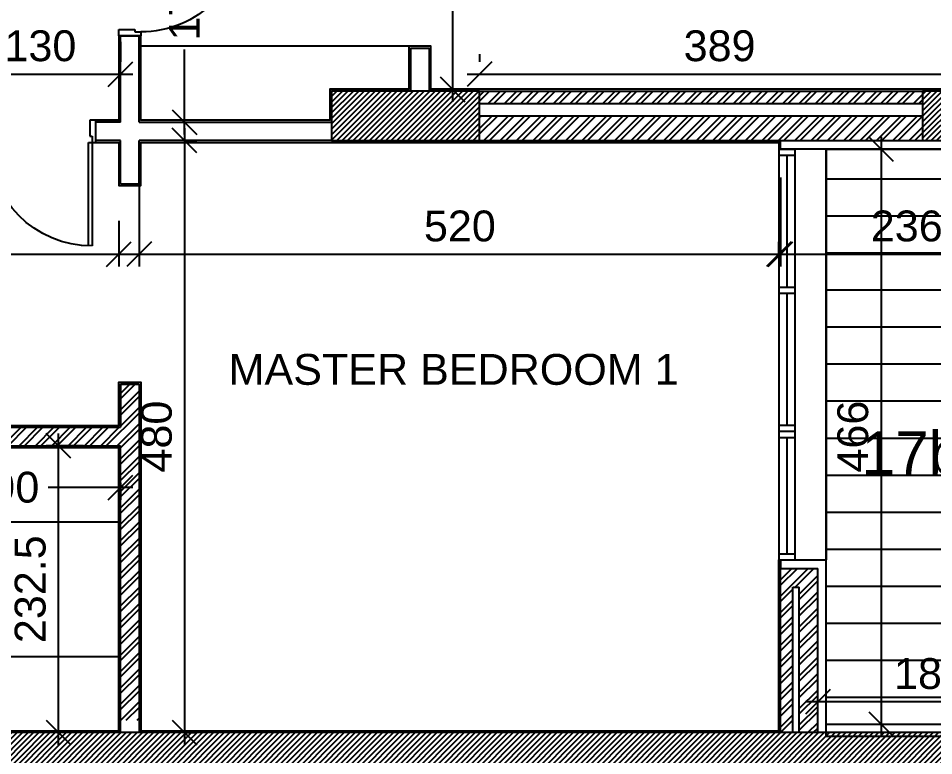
# Model space of a CAD drawing. Extents: x -1.8 to 45.6, y -22.6 to 61.5.
# Drawn here: x 33.38 to 40.8, y 22.75 to 28.73 of the extents above; entities that cross this region are included whole.
import ezdxf
from ezdxf.enums import TextEntityAlignment as Align

# ---------------------------------------------------------------- set-up
doc = ezdxf.new("R2010")
doc.units = 0
doc.header["$MEASUREMENT"] = 0
doc.header["$PDMODE"] = 35
doc.header["$PDSIZE"] = 0.3
doc.layers.get('0').update_dxf_attribs({"linetype": 'CONTINUOUS'})
doc.layers.get('DEFPOINTS').update_dxf_attribs({"linetype": 'CONTINUOUS'})
for name, color, linetype in [('A-ALU', 9, 'CONTINUOUS'), ('A-AREAS', 6, 'CONTINUOUS'), ('A-AREAS-TXT', 6, 'CONTINUOUS'), ('A-closet', 252, 'CONTINUOUS'), ('a-dim', 3, 'CONTINUOUS'), ('A-DOORS', 1, 'CONTINUOUS'), ('A-HATCH-CONC', 8, 'CONTINUOUS'), ('A-HATCH-WALL', 8, 'CONTINUOUS'), ('A-NOMENCLATURE', 3, 'CONTINUOUS'), ('A-PLASTER', 8, 'CONTINUOUS'), ('A-PORTE', 1, 'CONTINUOUS'), ('a-revetement', 1, 'CONTINUOUS'), ('A-TILES', 137, 'CONTINUOUS'), ('A-WALL', 4, 'CONTINUOUS'), ('S-2ND-3RD-4-5-6TH$0$A-STR 2-3-4-5-6', 2, 'CONTINUOUS')]:
    doc.layers.add(name, color=color, linetype=linetype)
doc.styles.add('A100-STEXT', font='arial.ttf', dxfattribs={"height": 0.25})
doc.dimstyles.new('A100-DIM', dxfattribs={"dimtxt": 0.25, "dimasz": 0.2, "dimexe": 0.1, "dimexo": 0.3, "dimgap": 0.1, "dimtad": 1, "dimlfac": 100, "dimrnd": 0.5, "dimdsep": 46, "dimtxsty": 'A100-STEXT', "dimblk1": 'OBLIQUE', "dimblk2": 'OBLIQUE', "dimsah": 1, "dimcen": -0.05, "dimdle": 0.1, "dimclrd": 15, "dimclre": 15, "dimclrt": 256, "dimadec": 0, "dimazin": 0, "dimtfac": 0.28, "dimtix": 1, "dimtmove": 2, "dimatfit": 3, "dimldrblk": 'OBLIQUE', "dimfxl": 1, "dimtolj": 1, "dimarcsym": 0})

# ---------------------------------------------------------------- blocks, each defined once
blk = doc.blocks.new('P90E18D')
at = {"layer": 'A-PORTE'}
for p, q in [((0, 0), (0.05, 0)), ((0, -0.18), (0, 0)), ((0.05, 0), (0.05, -0.13)), ((0.9, 0), (0.85, 0)), ((0.85, 0), (0.85, -0.13)), ((0.9, -0.18), (0.9, 0)), ((0.05, -0.13), (0.03, -0.13)), ((0.03, -0.13), (0.03, -0.18)), ((0.85, -0.13), (0.87, -0.13)), ((0.87, -0.13), (0.87, -0.18)), ((0.03, -0.18), (0, -0.18)), ((0.06, -0.18), (0.02, -0.18)), ((0.03, -0.18), (0.03, -1.02)), ((0.06, -1.02), (0.06, -0.18)), ((0.87, -0.18), (0.9, -0.18))]:
    blk.add_line(p, q, dxfattribs=at)
blk.add_arc((0.03, -0.18), 0.84, 270, 360, dxfattribs=at)
blk = doc.blocks.new('A$C37CB01A7')
at = {"layer": 'A-ALU'}
for p, q in [((39.5434, 27.67), (39.5434, 24.34)), ((39.5434, 27.67), (39.6734, 27.67)), ((39.6084, 27.62), (39.6084, 26.5517)), ((39.6734, 27.67), (39.6734, 24.34)), ((39.6084, 26.5017), (39.6084, 25.4333)), ((39.6084, 25.3333), (39.6084, 24.39)), ((39.5434, 24.39), (39.6734, 24.39)), ((39.5434, 24.34), (39.6734, 24.34))]:
    blk.add_line(p, q, dxfattribs=at)
for points in [[(39.5434, 27.62), (39.6734, 27.62)], [(39.5434, 26.5517), (39.6734, 26.5517)], [(39.5434, 26.5017), (39.6734, 26.5017)], [(39.5434, 25.4333), (39.6734, 25.4333)], [(39.5434, 25.3833), (39.6734, 25.3833)], [(39.5434, 25.3333), (39.6734, 25.3333)]]:
    blk.add_lwpolyline(points, dxfattribs=at)
blk = doc.blocks.new('_OBLIQUE')
at = {"color": 0, "linetype": 'ByBlock'}
blk.add_line((-0.5, -0.5), (0.5, 0.5), dxfattribs=at)
blk = doc.blocks.new('*D145')
at = {"layer": 'a-dim', "color": 15, "lineweight": -2}
for p, q in [((28.5234, 27.44), (28.5234, 26.7181)), ((34.1934, 27.09), (34.1934, 26.7181)), ((28.4234, 26.8181), (34.2934, 26.8181))]:
    blk.add_line(p, q, dxfattribs=at)
at = {"layer": 'DEFPOINTS', "color": 0}
for p in [(28.5234, 27.74), (34.1934, 27.39), (34.1934, 26.8181)]:
    blk.add_point(p, dxfattribs=at)
at = {"layer": 'a-dim', "color": 15, "lineweight": -2, "xscale": 0.2, "yscale": 0.2, "zscale": 0.2, "rotation": 180}
blk.add_blockref('_OBLIQUE', (28.5234, 26.8181), dxfattribs=at)
at = {"layer": 'a-dim', "color": 15, "lineweight": -2, "xscale": 0.2, "yscale": 0.2, "zscale": 0.2}
blk.add_blockref('_OBLIQUE', (34.1934, 26.8181), dxfattribs=at)
at = {"layer": 'a-dim', "insert": (31.3584, 27.0457), "char_height": 0.25, "attachment_point": 5, "style": 'A100-STEXT'}
blk.add_mtext('\\A1;567', dxfattribs=at)
blk = doc.blocks.new('*D146')
at = {"layer": 'a-dim', "color": 15, "lineweight": -2}
for p, q in [((34.3584, 27.44), (34.3584, 26.7181)), ((39.5584, 27.44), (39.5584, 26.7181)), ((34.2584, 26.8181), (39.6584, 26.8181))]:
    blk.add_line(p, q, dxfattribs=at)
at = {"layer": 'DEFPOINTS', "color": 0}
for p in [(34.3584, 27.74), (39.5584, 27.74), (39.5584, 26.8181)]:
    blk.add_point(p, dxfattribs=at)
at = {"layer": 'a-dim', "color": 15, "lineweight": -2, "xscale": 0.2, "yscale": 0.2, "zscale": 0.2, "rotation": 180}
blk.add_blockref('_OBLIQUE', (34.3584, 26.8181), dxfattribs=at)
at = {"layer": 'a-dim', "color": 15, "lineweight": -2, "xscale": 0.2, "yscale": 0.2, "zscale": 0.2}
blk.add_blockref('_OBLIQUE', (39.5584, 26.8181), dxfattribs=at)
at = {"layer": 'a-dim', "insert": (36.9584, 27.0457), "char_height": 0.25, "attachment_point": 5, "style": 'A100-STEXT'}
blk.add_mtext('\\A1;520', dxfattribs=at)
blk = doc.blocks.new('*D147')
at = {"layer": 'a-dim', "color": 15, "lineweight": -2}
for p, q in [((34.7271, 27.84), (34.7271, 22.84)), ((34.7412, 27.74), (34.8271, 27.74)), ((34.7412, 22.94), (34.8271, 22.94))]:
    blk.add_line(p, q, dxfattribs=at)
at = {"layer": 'DEFPOINTS', "color": 0}
for p in [(34.4412, 27.74), (34.4412, 22.94), (34.7271, 22.94)]:
    blk.add_point(p, dxfattribs=at)
at = {"layer": 'a-dim', "color": 15, "lineweight": -2, "xscale": 0.2, "yscale": 0.2, "zscale": 0.2}
for p, rotation in [((34.7271, 27.74), 90), ((34.7271, 22.94), 270)]:
    blk.add_blockref('_OBLIQUE', p, dxfattribs=dict(at, rotation=rotation))
at = {"layer": 'a-dim', "insert": (34.4995, 25.34), "char_height": 0.25, "attachment_point": 5, "rotation": 90, "style": 'A100-STEXT'}
blk.add_mtext('\\A1;480', dxfattribs=at)
blk = doc.blocks.new('*D150')
at = {"layer": 'a-dim', "color": 15, "lineweight": -2}
for p, q in [((34.2084, 24.965), (34.2084, 24.828)), ((32.2084, 24.928), (32.8944, 24.928)), ((34.3084, 24.928), (33.6224, 24.928)), ((32.3084, 24.665), (32.3084, 24.828))]:
    blk.add_line(p, q, dxfattribs=at)
at = {"layer": 'DEFPOINTS', "color": 0}
for p in [(34.2084, 25.265), (32.3084, 24.965), (34.2084, 24.928)]:
    blk.add_point(p, dxfattribs=at)
at = {"layer": 'a-dim', "color": 15, "lineweight": -2, "xscale": 0.2, "yscale": 0.2, "zscale": 0.2, "rotation": 180}
blk.add_blockref('_OBLIQUE', (32.3084, 24.928), dxfattribs=at)
at = {"layer": 'a-dim', "color": 15, "lineweight": -2, "xscale": 0.2, "yscale": 0.2, "zscale": 0.2}
blk.add_blockref('_OBLIQUE', (34.2084, 24.928), dxfattribs=at)
at = {"layer": 'a-dim', "insert": (33.2584, 24.928), "char_height": 0.25, "attachment_point": 5, "style": 'A100-STEXT'}
blk.add_mtext('\\A1;190', dxfattribs=at)
blk = doc.blocks.new('*D151')
at = {"layer": 'a-dim', "color": 15, "lineweight": -2}
for p, q in [((33.7045, 22.84), (33.7045, 25.365)), ((33.9084, 25.265), (33.6045, 25.265)), ((33.9084, 22.94), (33.6045, 22.94))]:
    blk.add_line(p, q, dxfattribs=at)
at = {"layer": 'DEFPOINTS', "color": 0}
for p in [(33.7045, 25.265), (34.2084, 25.265), (34.2084, 22.94)]:
    blk.add_point(p, dxfattribs=at)
at = {"layer": 'a-dim', "color": 15, "lineweight": -2, "xscale": 0.2, "yscale": 0.2, "zscale": 0.2}
for p, rotation in [((33.7045, 25.265), 90), ((33.7045, 22.94), 270)]:
    blk.add_blockref('_OBLIQUE', p, dxfattribs=dict(at, rotation=rotation))
at = {"layer": 'a-dim', "insert": (33.4768, 24.1025), "char_height": 0.25, "attachment_point": 5, "rotation": 90, "style": 'A100-STEXT'}
blk.add_mtext('\\A1;232.5', dxfattribs=at)
blk = doc.blocks.new('*D156')
at = {"layer": 'a-dim', "color": 15, "lineweight": -2}
for p, q in [((34.2084, 28.54), (34.2084, 28.3788)), ((32.9084, 28.365), (32.9084, 28.3788)), ((32.8084, 28.2788), (34.3084, 28.2788))]:
    blk.add_line(p, q, dxfattribs=at)
at = {"layer": 'DEFPOINTS', "color": 0}
for p in [(34.2084, 28.2788), (34.2084, 28.24), (32.9084, 28.065)]:
    blk.add_point(p, dxfattribs=at)
at = {"layer": 'a-dim', "color": 15, "lineweight": -2, "xscale": 0.2, "yscale": 0.2, "zscale": 0.2, "rotation": 180}
blk.add_blockref('_OBLIQUE', (32.9084, 28.2788), dxfattribs=at)
at = {"layer": 'a-dim', "color": 15, "lineweight": -2, "xscale": 0.2, "yscale": 0.2, "zscale": 0.2}
blk.add_blockref('_OBLIQUE', (34.2084, 28.2788), dxfattribs=at)
at = {"layer": 'a-dim', "insert": (33.5584, 28.5065), "char_height": 0.25, "attachment_point": 5, "style": 'A100-STEXT'}
blk.add_mtext('\\A1;130', dxfattribs=at)
blk = doc.blocks.new('*D157')
at = {"layer": 'a-dim', "color": 15, "lineweight": -2}
for p, q in [((37.1184, 28.44), (37.1184, 28.3788)), ((41.0084, 28.44), (41.0084, 28.3788)), ((37.0184, 28.2788), (41.1084, 28.2788))]:
    blk.add_line(p, q, dxfattribs=at)
at = {"layer": 'DEFPOINTS', "color": 0}
for p in [(41.0084, 28.2788), (37.1184, 28.14), (41.0084, 28.14)]:
    blk.add_point(p, dxfattribs=at)
at = {"layer": 'a-dim', "color": 15, "lineweight": -2, "xscale": 0.2, "yscale": 0.2, "zscale": 0.2, "rotation": 180}
blk.add_blockref('_OBLIQUE', (37.1184, 28.2788), dxfattribs=at)
at = {"layer": 'a-dim', "color": 15, "lineweight": -2, "xscale": 0.2, "yscale": 0.2, "zscale": 0.2}
blk.add_blockref('_OBLIQUE', (41.0084, 28.2788), dxfattribs=at)
at = {"layer": 'a-dim', "insert": (39.0634, 28.5065), "char_height": 0.25, "attachment_point": 5, "style": 'A100-STEXT'}
blk.add_mtext('\\A1;389', dxfattribs=at)
blk = doc.blocks.new('*D167')
at = {"layer": 'a-dim', "color": 15, "lineweight": -2}
for p, q in [((34.7271, 29.69), (34.7271, 29.2065)), ((34.6584, 29.59), (34.8271, 29.59)), ((34.7271, 27.79), (34.7271, 28.4786)), ((34.6584, 27.89), (34.8271, 27.89))]:
    blk.add_line(p, q, dxfattribs=at)
at = {"layer": 'DEFPOINTS', "color": 0}
for p in [(34.3584, 29.59), (34.7271, 29.59), (34.3584, 27.89)]:
    blk.add_point(p, dxfattribs=at)
at = {"layer": 'a-dim', "color": 15, "lineweight": -2, "xscale": 0.2, "yscale": 0.2, "zscale": 0.2}
for p, rotation in [((34.7271, 29.59), 90), ((34.7271, 27.89), 270)]:
    blk.add_blockref('_OBLIQUE', p, dxfattribs=dict(at, rotation=rotation))
at = {"layer": 'a-dim', "insert": (34.7271, 28.8425), "char_height": 0.25, "attachment_point": 5, "rotation": 90, "style": 'A100-STEXT'}
blk.add_mtext('\\A1;170', dxfattribs=at)
blk = doc.blocks.new('*D243')
at = {"layer": 'a-dim', "color": 15, "lineweight": -2}
for p, q in [((39.8584, 23.24), (39.8584, 23.2897)), ((41.6784, 23.24), (41.6784, 23.2897)), ((41.7784, 23.1897), (39.7584, 23.1897))]:
    blk.add_line(p, q, dxfattribs=at)
at = {"layer": 'DEFPOINTS', "color": 0}
for p in [(39.8584, 23.1897), (39.8584, 22.94), (41.6784, 22.94)]:
    blk.add_point(p, dxfattribs=at)
at = {"layer": 'a-dim', "color": 15, "lineweight": -2, "xscale": 0.2, "yscale": 0.2, "zscale": 0.2, "rotation": 180}
blk.add_blockref('_OBLIQUE', (39.8584, 23.1897), dxfattribs=at)
at = {"layer": 'a-dim', "color": 15, "lineweight": -2, "xscale": 0.2, "yscale": 0.2, "zscale": 0.2}
blk.add_blockref('_OBLIQUE', (41.6784, 23.1897), dxfattribs=at)
at = {"layer": 'a-dim', "insert": (40.7684, 23.4173), "char_height": 0.25, "attachment_point": 5, "style": 'A100-STEXT'}
blk.add_mtext('\\A1;182', dxfattribs=at)
blk = doc.blocks.new('*D245')
at = {"layer": 'a-dim', "color": 15, "lineweight": -2}
for p, q in [((36.898, 31.44), (36.898, 28.055)), ((37.0084, 31.34), (36.998, 31.34)), ((37.0234, 28.155), (36.998, 28.155))]:
    blk.add_line(p, q, dxfattribs=at)
at = {"layer": 'DEFPOINTS', "color": 0}
for p in [(36.7084, 31.34), (36.7234, 28.155), (36.898, 28.155)]:
    blk.add_point(p, dxfattribs=at)
at = {"layer": 'a-dim', "color": 15, "lineweight": -2, "xscale": 0.2, "yscale": 0.2, "zscale": 0.2}
for p, rotation in [((36.898, 31.34), 90), ((36.898, 28.155), 270)]:
    blk.add_blockref('_OBLIQUE', p, dxfattribs=dict(at, rotation=rotation))
at = {"layer": 'a-dim', "insert": (37.129, 30.4523), "char_height": 0.25, "attachment_point": 5, "rotation": 90, "style": 'A100-STEXT'}
blk.add_mtext('\\A1;318.5', dxfattribs=at)
blk = doc.blocks.new('*D288')
at = {"layer": 'a-dim', "color": 15, "lineweight": -2}
for p, q in [((39.5434, 26.8017), (39.5434, 26.9181)), ((41.9084, 26.8017), (41.9084, 26.9181)), ((39.4434, 26.8181), (42.0084, 26.8181))]:
    blk.add_line(p, q, dxfattribs=at)
at = {"layer": 'DEFPOINTS', "color": 0}
for p in [(41.9084, 26.8181), (39.5434, 26.5017), (41.9084, 26.5017)]:
    blk.add_point(p, dxfattribs=at)
at = {"layer": 'a-dim', "color": 15, "lineweight": -2, "xscale": 0.2, "yscale": 0.2, "zscale": 0.2, "rotation": 180}
blk.add_blockref('_OBLIQUE', (39.5434, 26.8181), dxfattribs=at)
at = {"layer": 'a-dim', "color": 15, "lineweight": -2, "xscale": 0.2, "yscale": 0.2, "zscale": 0.2}
blk.add_blockref('_OBLIQUE', (41.9084, 26.8181), dxfattribs=at)
at = {"layer": 'a-dim', "insert": (40.7259, 27.0458), "char_height": 0.25, "attachment_point": 5, "style": 'A100-STEXT'}
blk.add_mtext('\\A1;236.5', dxfattribs=at)
blk = doc.blocks.new('*D289')
at = {"layer": 'a-dim', "color": 15, "lineweight": -2}
for p, q in [((40.3719, 27.77), (40.3719, 22.91)), ((40.2284, 27.67), (40.4719, 27.67)), ((40.2284, 23.01), (40.4719, 23.01))]:
    blk.add_line(p, q, dxfattribs=at)
at = {"layer": 'DEFPOINTS', "color": 0}
for p in [(39.9284, 27.67), (39.9284, 23.01), (40.3719, 23.01)]:
    blk.add_point(p, dxfattribs=at)
at = {"layer": 'a-dim', "color": 15, "lineweight": -2, "xscale": 0.2, "yscale": 0.2, "zscale": 0.2}
for p, rotation in [((40.3719, 27.67), 90), ((40.3719, 23.01), 270)]:
    blk.add_blockref('_OBLIQUE', p, dxfattribs=dict(at, rotation=rotation))
at = {"layer": 'a-dim', "insert": (40.1443, 25.34), "char_height": 0.25, "attachment_point": 5, "rotation": 90, "style": 'A100-STEXT'}
blk.add_mtext('\\A1;466', dxfattribs=at)

msp = doc.modelspace()

# ---------------------------------------------------------------- hatches: boundary and pattern name
at = {"layer": 'A-HATCH-CONC'}
h = msp.add_hatch(dxfattribs=at)
h.set_pattern_fill('ANSI31', color=256, scale=0.25, style=0)
h.paths.add_polyline_path([(37.11837, 28.14), (35.91837, 28.14), (35.91837, 27.74), (37.11837, 27.74)])
h = msp.add_hatch(dxfattribs=at)
h.set_pattern_fill('ANSI31', color=256, scale=0.25, style=0)
h.paths.add_polyline_path([(41.83837, 28.14), (40.70837, 28.14), (40.70837, 27.74), (41.83837, 27.74)])
h = msp.add_hatch(dxfattribs=at)
h.set_pattern_fill('ANSI31', color=256, scale=0.25, style=0)
h.paths.add_polyline_path([(41.83837, 22.94), (26.70837, 22.94), (26.70837, 22.61), (28.46837, 22.61), (28.46837, 22.54), (41.83837, 22.54)])
at = {"layer": 'A-HATCH-WALL'}
h = msp.add_hatch(dxfattribs=at)
h.set_pattern_fill('ANSI32', color=256, scale=0.25, style=0)
h.paths.add_polyline_path([(35.91837, 28.14), (35.91837, 27.74), (37.11837, 27.74), (37.11837, 28.14)])
h = msp.add_hatch(dxfattribs=at)
h.set_pattern_fill('ANSI32', color=256, scale=0.25, style=0)
h.paths.add_polyline_path([(40.70837, 28.14), (37.11837, 28.14), (37.11837, 28.04), (40.70837, 28.04)])
h = msp.add_hatch(dxfattribs=at)
h.set_pattern_fill('ANSI32', color=256, scale=0.25, style=0)
h.paths.add_polyline_path([(40.70837, 27.94), (37.11837, 27.94), (37.11837, 27.74), (40.70837, 27.74)])
h = msp.add_hatch(dxfattribs=at)
h.set_pattern_fill('ANSI32', color=256, scale=0.25, style=0)
h.set_pattern_definition([(45, (9e-11, 0.1), (-0.06629126, 0.06629126), []), (45, (0.04419, 0.1), (-0.06629126, 0.06629126), [])])
h.paths.add_polyline_path([(34.35837, 25.765), (34.20837, 25.765), (34.20837, 25.415), (32.15837, 25.415), (32.15837, 24.665), (32.30837, 24.665), (32.30837, 25.265), (34.20837, 25.265), (34.20837, 23.04), (34.35837, 23.04)])
h = msp.add_hatch(dxfattribs=at)
h.set_pattern_fill('ANSI32', color=256, scale=0.25, style=0)
h.paths.add_polyline_path([(39.85837, 24.27), (39.55837, 24.27), (39.55837, 22.94), (39.65837, 22.94), (39.65837, 24.12), (39.70837, 24.12), (39.70837, 22.94), (39.85837, 22.94)])
at = {"layer": 'A-TILES'}
h = msp.add_hatch(dxfattribs=at)
h.set_pattern_fill('_USER', color=256, scale=0.3, style=0, pattern_type=0)
h.set_pattern_definition([(0, (-338376.54673, -23743.37172), (0, 0.3), [])])
h.paths.add_polyline_path([(39.92837, 24.34), (39.92837, 23.01), (41.60837, 23.01), (41.60837, 24.34), (41.60837, 27.67), (39.92837, 27.67)])

# ---------------------------------------------------------------- linework, layer by layer
at = {"layer": 'A-ALU'}
msp.add_line((39.92837, 27.67), (39.92837, 24.34), dxfattribs=at)
at = {"layer": 'A-AREAS'}
msp.add_lwpolyline([(41.90837, 22.54), (41.90837, 22.91), (39.92837, 22.91), (39.92837, 27.67), (41.90837, 27.67), (41.90837, 28.11), (41.10837, 28.11), (41.10837, 29.94), (41.61117, 29.94), (41.90837, 30.9802), (41.90837, 31.81), (37.18837, 31.81), (37.18837, 32.91101), (41.00695, 37.6593), (37.43005, 40.53584), (33.85316, 43.41238), (30.76735, 45.894)], dxfattribs=at)
msp.add_lwpolyline([(39.92837, 27.67), (41.90837, 27.67), (41.90837, 22.91), (39.92837, 22.91)], close=True, dxfattribs=at)
at = {"layer": 'A-closet'}
for p, q in [((36.54337, 28.505), (34.37337, 28.505)), ((32.32337, 24.65), (34.19337, 24.65)), ((34.19337, 23.555), (31.17337, 23.555))]:
    msp.add_line(p, q, dxfattribs=at)
at = {"layer": 'A-PLASTER'}
for points in [[(34.19337, 28.59), (34.19337, 27.905), (34.00837, 27.905)], [(41.00837, 28.21), (40.99337, 28.21), (40.99337, 28.155), (36.72337, 28.155), (36.72337, 28.505), (36.54337, 28.505), (36.54337, 28.155), (35.90337, 28.155), (35.90337, 27.905), (34.37337, 27.905), (34.37337, 28.59)], [(34.00837, 27.725), (34.19337, 27.725), (34.19337, 27.375), (34.37337, 27.375), (34.37337, 27.725), (39.54337, 27.725), (39.54337, 27.67), (39.55837, 27.67)], [(28.52337, 25.43), (31.17337, 25.43), (31.17337, 22.955), (34.19337, 22.955), (34.19337, 25.25), (32.32337, 25.25), (32.32337, 24.65), (32.14337, 24.65), (32.14337, 25.43), (34.19337, 25.43), (34.19337, 25.78), (34.37337, 25.78), (34.37337, 22.955), (39.54337, 22.955), (39.54337, 24.34), (39.55837, 24.34)]]:
    msp.add_lwpolyline(points, dxfattribs=at)
at = {"layer": 'a-revetement'}
for p, q in [((39.55837, 27.67), (39.55837, 27.74)), ((41.90837, 27.67), (39.55837, 27.67)), ((39.55837, 24.34), (39.92837, 24.34)), ((39.55837, 24.34), (39.55837, 24.27)), ((39.92837, 23.01), (39.92837, 24.34)), ((39.92837, 23.01), (41.60837, 23.01))]:
    msp.add_line(p, q, dxfattribs=at)
at = {"layer": 'A-WALL'}
for p, q in [((34.20837, 28.59), (34.35837, 28.59)), ((34.20837, 27.89), (34.20837, 28.59)), ((34.35837, 27.89), (34.35837, 28.59)), ((36.55837, 28.49), (36.55837, 28.14)), ((36.55837, 28.49), (36.70837, 28.49)), ((36.70837, 28.49), (36.70837, 28.14)), ((37.11837, 28.14), (40.70837, 28.14)), ((37.11837, 28.04), (40.70837, 28.04)), ((37.11837, 27.94), (40.70837, 27.94)), ((34.00837, 27.74), (34.00837, 27.89)), ((34.20837, 27.89), (34.00837, 27.89)), ((34.35837, 27.89), (35.91837, 27.89)), ((34.20837, 27.74), (34.00837, 27.74)), ((34.20837, 27.74), (34.20837, 27.74)), ((34.20837, 27.39), (34.20837, 27.74)), ((35.91837, 27.74), (34.35837, 27.74)), ((34.35837, 27.39), (34.35837, 27.74)), ((37.11837, 27.74), (40.70837, 27.74)), ((34.20837, 27.39), (34.35837, 27.39)), ((34.20837, 25.765), (34.20837, 25.415)), ((34.20837, 25.765), (34.35837, 25.765)), ((34.35837, 25.765), (34.35837, 22.94)), ((32.15837, 25.415), (34.20837, 25.415)), ((32.30837, 25.265), (34.20837, 25.265)), ((34.20837, 22.94), (34.20837, 25.265)), ((39.55837, 24.27), (39.85837, 24.27)), ((39.55837, 22.94), (39.55837, 24.27)), ((39.85837, 22.94), (39.85837, 24.27)), ((39.65837, 24.12), (39.70837, 24.12)), ((39.65837, 22.94), (39.65837, 24.12)), ((39.70837, 22.94), (39.70837, 24.12))]:
    msp.add_line(p, q, dxfattribs=at)
at = {"layer": 'S-2ND-3RD-4-5-6TH$0$A-STR 2-3-4-5-6'}
for points in [[(35.91837, 27.74), (37.11837, 27.74), (37.11837, 28.14), (35.91837, 28.14)], [(40.70837, 27.74), (41.83837, 27.74), (41.83837, 28.14), (40.70837, 28.14)], [(41.83837, 22.94), (26.70837, 22.94), (26.70837, 22.61), (28.46837, 22.61), (28.46837, 22.54), (41.83837, 22.54)]]:
    msp.add_lwpolyline(points, close=True, dxfattribs=at)

# ---------------------------------------------------------------- block references
at = {"layer": 'A-ALU'}
msp.add_blockref('A$C37CB01A7', (0, 0), dxfattribs=at)
at = {"layer": 'A-DOORS', "xscale": -1}
for p, rotation in [((34.19337, 29.49), 89.99999999988928), ((34.00837, 27.905), 359.9999999998901)]:
    msp.add_blockref('P90E18D', p, dxfattribs=dict(at, rotation=rotation))

# ---------------------------------------------------------------- texts
at = {"layer": 'A-AREAS-TXT', "style": 'A100-STEXT'}
msp.add_text('17b', height=0.35, dxfattribs=at).set_placement((40.62205, 25.03214), align=Align.CENTER)
at = {"layer": 'A-NOMENCLATURE', "style": 'A100-STEXT'}
msp.add_text('MASTER BEDROOM 1', height=0.25, dxfattribs=at).set_placement((36.90752, 25.88489), align=Align.MIDDLE)

# ---------------------------------------------------------------- dimensions: what is measured, and where the dimension line sits
at = {"layer": 'a-dim'}
for base, p1, p2, picture, middle in [((36.89801, 28.155), (36.70837, 31.34), (36.72337, 28.155), '*D245', (37.12901, 30.45233)), ((34.72712, 29.59), (34.35837, 27.89), (34.35837, 29.59), '*D167', (34.72712, 28.84254))]:
    dim = msp.add_linear_dim(base=base, p1=p1, p2=p2, angle=90, dimstyle='A100-DIM', dxfattribs=at)
    dim.commit()
    dim.dimension.update_dxf_attribs({"geometry": picture, "text_midpoint": middle, "dimtype": 160})
for base, p1, p2, picture, middle in [((34.20837, 28.27877), (32.90837, 28.065), (34.20837, 28.24), '*D156', (33.55837, 28.5065)), ((41.00837, 28.27877), (37.11837, 28.14), (41.00837, 28.14), '*D157', (39.06337, 28.5065)), ((34.19337, 26.81809), (28.52337, 27.74), (34.19337, 27.39), '*D145', (31.35837, 27.04573)), ((39.55837, 26.81809), (34.35837, 27.74), (39.55837, 27.74), '*D146', (36.95837, 27.04573)), ((39.85837, 23.1897), (41.67837, 22.94), (39.85837, 22.94), '*D243', (40.76837, 23.41734))]:
    dim = msp.add_linear_dim(base=base, p1=p1, p2=p2, dimstyle='A100-DIM', dxfattribs=at)
    dim.commit()
    dim.dimension.update_dxf_attribs({"geometry": picture, "text_midpoint": middle})
for base, p1, p2, picture, middle in [((34.72712, 22.94), (34.4412, 27.74), (34.4412, 22.94), '*D147', (34.49947, 25.34)), ((33.70449, 25.265), (34.20837, 22.94), (34.20837, 25.265), '*D151', (33.47676, 24.1025))]:
    dim = msp.add_linear_dim(base=base, p1=p1, p2=p2, angle=90, dimstyle='A100-DIM', dxfattribs=at)
    dim.commit()
    dim.dimension.update_dxf_attribs({"geometry": picture, "text_midpoint": middle})
for p1, p2, distance, picture, middle in [((39.92837, 27.67), (39.92837, 23.01), 0.44356, '*D289', (40.14428, 25.34)), ((39.54337, 26.50166), (41.90837, 26.50166), 0.31643, '*D288', (40.72587, 27.04582))]:
    dim = msp.add_aligned_dim(p1=p1, p2=p2, distance=distance, dimstyle='A100-DIM', dxfattribs=at)
    dim.commit()
    dim.dimension.update_dxf_attribs({"geometry": picture, "text_midpoint": middle})
dim = msp.add_linear_dim(base=(34.20837, 24.92802), p1=(32.30837, 24.965), p2=(34.20837, 25.265), dimstyle='A100-DIM', dxfattribs=at)
dim.commit()
dim.dimension.update_dxf_attribs({"geometry": '*D150', "text_midpoint": (33.25837, 24.92802), "dimtype": 160})

doc.saveas('drawing.dxf')
